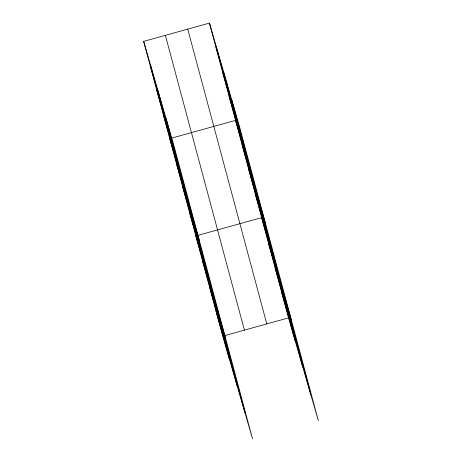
<?xml version="1.0" encoding="UTF-8"?>
<svg xmlns="http://www.w3.org/2000/svg" width="462" height="462" viewBox="0 0 462 462"><rect width="100%" height="100%" fill="white"/><g stroke="black" fill="none" stroke-linecap="round" stroke-linejoin="round"><path stroke-width="0.69" d="M143.659 41.372L173.504 144.109L252.547 438.9L222.701 336.163L143.659 41.372L209.453 23.1L239.299 125.837L318.341 420.628L288.496 317.891L209.453 23.1M171.777 138.086L235.539 120.38L265.384 223.117M197.863 235.366L261.619 217.66L291.47 320.403M224.734 335.597L288.496 317.891M215.973 47.419L222.748 70.726M222.493 71.743L229.268 95.051M229.013 96.061L235.787 119.369M242.059 144.704L248.827 168.012M248.579 169.023L255.347 192.331M255.099 193.341L261.873 216.649M268.335 242.717L275.109 266.025M275.057 267.775L281.826 291.083M281.774 292.833L288.548 316.141M150.179 65.691L156.953 88.999M156.699 90.009L163.473 113.317M163.219 114.333L169.993 137.641M169.745 138.652L199.59 241.389M176.265 162.97L183.033 186.278M182.785 187.295L189.553 210.603M189.305 211.613L196.079 234.921M195.824 235.932L225.675 338.669M202.541 260.99L209.315 284.297M209.263 286.047L216.031 309.355M215.979 311.105L222.753 334.413M231.687 99.625L310.724 394.415M223.839 72.621L302.881 367.411M216.222 46.408L295.264 341.199M187.739 29.129L266.782 323.92M165.373 35.343L244.41 330.134M165.893 117.897L244.929 412.687M158.044 90.893L237.087 385.683M150.427 64.68L229.47 359.471"/></g></svg>
